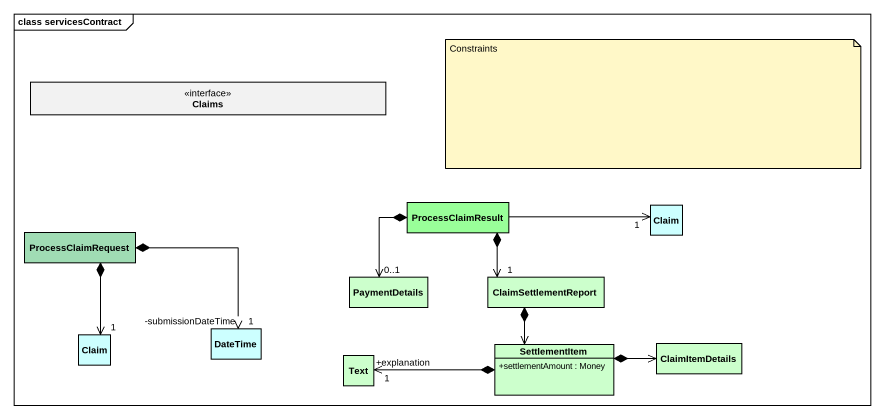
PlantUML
@startuml
mainframe class servicesContract
hide circle
hide empty members
skinparam classAttributeIconSize 0
interface Claims
class ProcessClaimRequest #A0DCB4
class ProcessClaimResult #99FF99
class Claim #CCFFFF
class PaymentDetails #CCFFCC
class ClaimSettlementReport #CCFFCC
class "Claim" as Claim_2 #CCFFFF
class DateTime #CCFFFF
class Text #CCFFCC
class SettlementItem #CCFFCC {
  +settlementAmount : Money
}
class ClaimItemDetails #CCFFCC
ProcessClaimRequest *--> "1" Claim_2
ProcessClaimRequest *--> "-submissionDateTime\n1" DateTime
ProcessClaimResult -right-> "1" Claim
ProcessClaimResult *--> "0..1" PaymentDetails
ProcessClaimResult *--> "1" ClaimSettlementReport
ClaimSettlementReport *--> SettlementItem
SettlementItem *-left-> "+explanation\n1" Text
SettlementItem *-right-> ClaimItemDetails
note as N1
  Constraints
end note
@enduml
